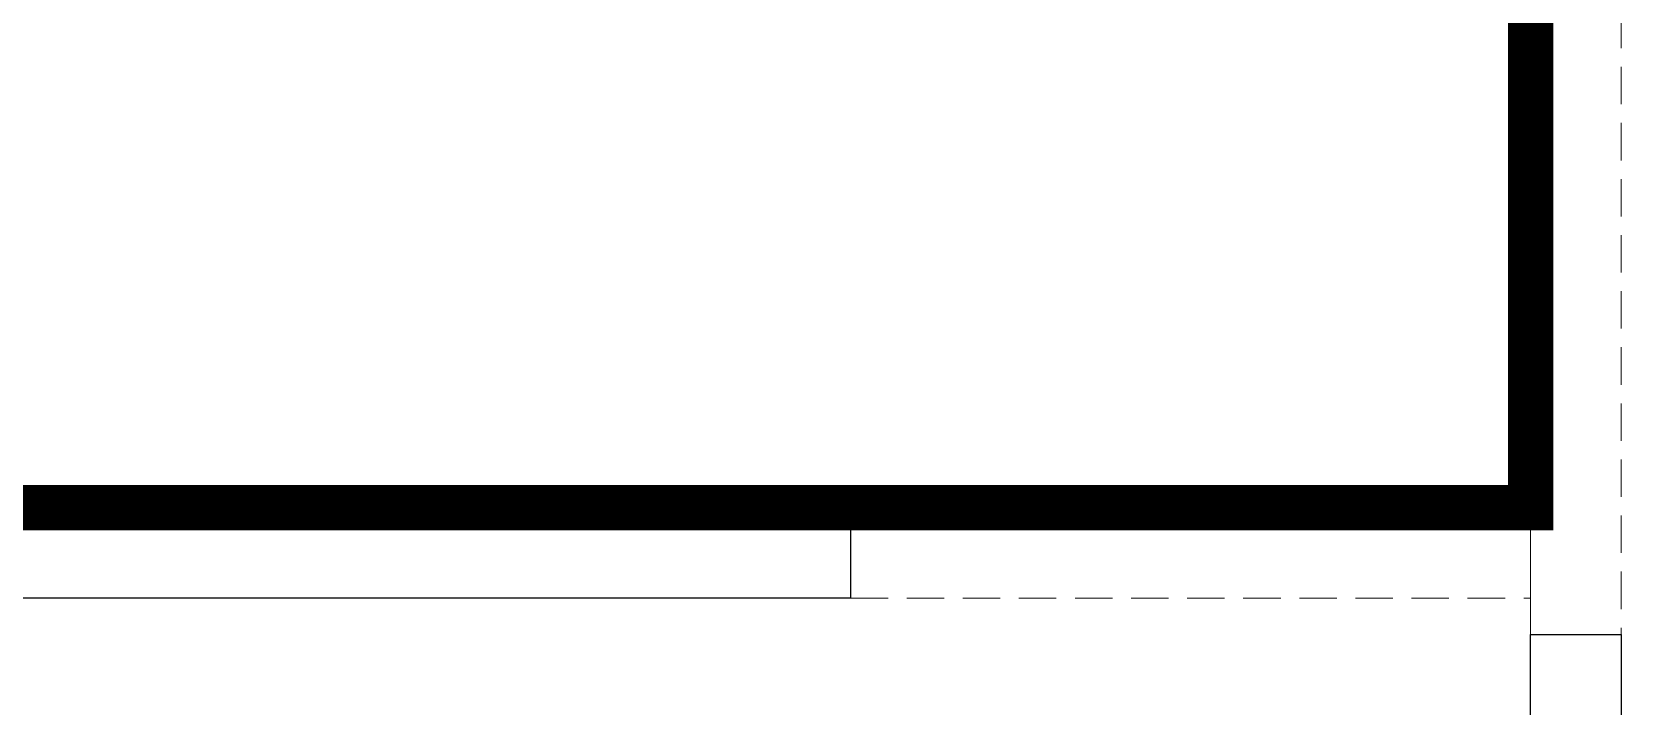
# Model space of a CAD drawing. Header units: feet. Extents: x 9573997 to 9587343, y -6771889 to -6765509.
# Drawn here: x 9583940 to 9585693, y -6770458 to -6769714 of the extents above; entities that cross this region are included whole.
import ezdxf

# ---------------------------------------------------------------- set-up
doc = ezdxf.new("R2010")
doc.units = ezdxf.units.FT
doc.header["$LTSCALE"] = 33
doc.header["$MEASUREMENT"] = 0
doc.linetypes.add('a_p6_plan_L18$0$HIDDEN', pattern=[0.375, 0.25, -0.125])
doc.linetypes.add('ACAD_ISO03W100', pattern=[30, 12, -18])
for name, color, linetype, lineweight in [('LENS-CURTAIN', 5, 'a_p6_plan_L18$0$HIDDEN', 9), ('LENS-PARTITION', 21, 'Continuous', 25), ('LK-TILES FINISH', 251, 'Continuous', 5)]:
    doc.layers.add(name, color=color, linetype=linetype, lineweight=lineweight)

msp = doc.modelspace()

# ---------------------------------------------------------------- linework, layer by layer
at = {"layer": 'LENS-CURTAIN', "ltscale": 5}
for points in [[(9585693.4, -6770378.7), (9585593.4, -6770378.7), (9585593.4, -6769628.7), (9585693.4, -6769628.7)], [(9585593.4, -6770238.7), (9584843.4, -6770238.7), (9584843.4, -6770338.7), (9585593.4, -6770338.7)]]:
    msp.add_lwpolyline(points, close=True, dxfattribs=at)
at = {"layer": 'LENS-PARTITION'}
for points in [[(9583793.4, -6770238.7), (9584843.4, -6770238.7), (9584843.4, -6770338.7), (9583793.4, -6770338.7)], [(9585593.4, -6770378.7), (9585693.4, -6770378.7), (9585693.4, -6771738.7), (9585593.4, -6771738.7)]]:
    msp.add_lwpolyline(points, close=True, dxfattribs=at)
at = {"layer": 'LK-TILES FINISH', "color": 212, "linetype": 'ACAD_ISO03W100', "ltscale": 0.05, "const_width": 50}
msp.add_lwpolyline([(9584693.4, -6767878.7), (9584693.4, -6769178.7), (9585593.4, -6769178.7), (9585593.4, -6770238.7), (9583793.4, -6770238.7), (9583793.4, -6767878.7), (9583943.4, -6767878.7)], dxfattribs=at)

doc.saveas('drawing.dxf')
